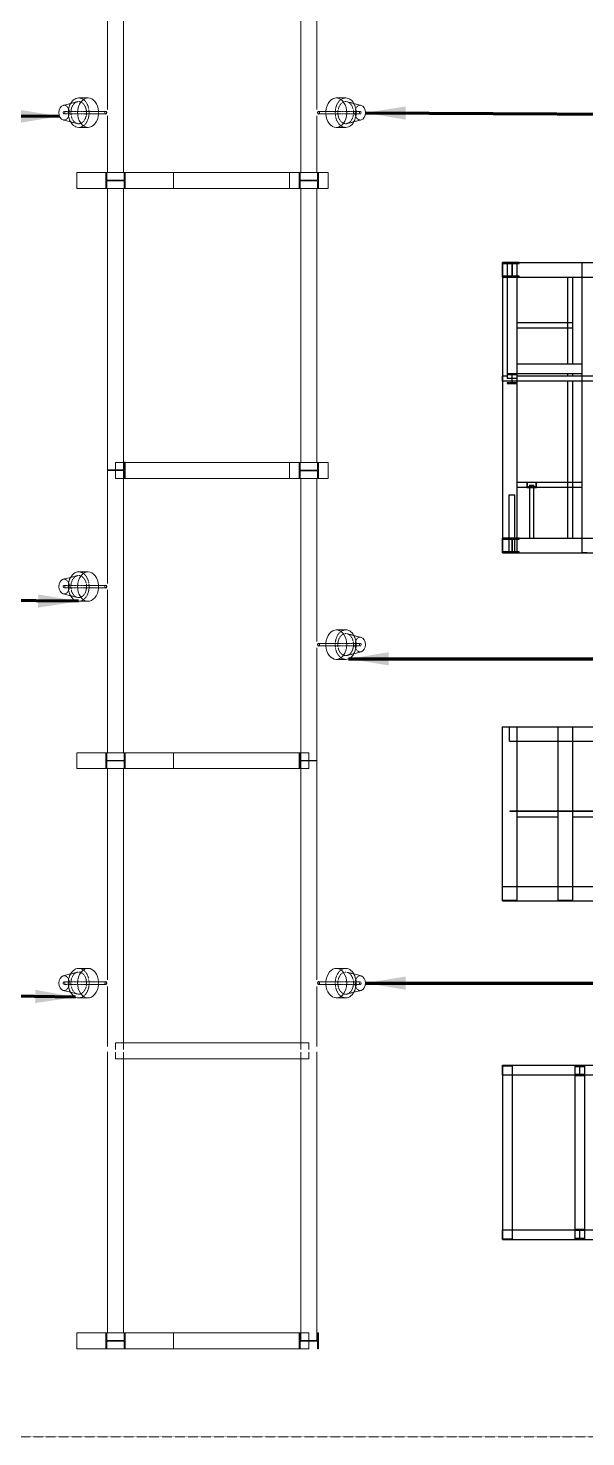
# Model space of a CAD drawing. Header units: inches. Extents: x 19 to 689223, y 34 to 210034.
# Drawn here: x 144247 to 149781, y 122592 to 136573 of the extents above; entities that cross this region are included whole.
import ezdxf

# ---------------------------------------------------------------- set-up
doc = ezdxf.new("R2010")
doc.units = ezdxf.units.IN
doc.header["$MEASUREMENT"] = 0
doc.linetypes.add('DIVIDE2', pattern=[0.625, 0.25, -0.125, 0, -0.125, 0, -0.125])
doc.linetypes.add('LIGHTINGLAYOUTPROGRESSUNIT-EMBED 1_DWG$0$HIDDEN2', pattern=[0.1875, 0.125, -0.0625])
doc.layers.add('CABLEROUTEALL-EMBED 1_DWG$0$DwgTemplate', color=7, linetype='Continuous')
doc.layers.add('Pointers', color=136, linetype='Continuous')
doc.layers.add('Layout', color=6, linetype='Continuous', lineweight=20)
doc.layers.add('Pipe Rack Lighting', color=1, linetype='Continuous', lineweight=5)
doc.styles.add('HZTXT', font='txt_qlt.shx', dxfattribs={"width": 0.7, "bigfont": 'hztxt.shx'})
doc.dimstyles.new('ISO-25', dxfattribs={"dimtxt": 1000, "dimasz": 2.5, "dimexe": 1.25, "dimexo": 0.625, "dimtad": 1, "dimlfac": 1.016, "dimtxsty": 'HZTXT', "dimcen": 2.5, "dimclrd": 4, "dimclre": 4, "dimclrt": 4, "dimadec": 4, "dimazin": 0, "dimtfac": 1, "dimtmove": 0, "dimatfit": 3, "dimfxl": 1, "dimlwd": -1, "dimlwe": -1, "dimarcsym": 0})

msp = doc.modelspace()

# ---------------------------------------------------------------- linework, layer by layer
at = {"layer": 'CABLEROUTEALL-EMBED 1_DWG$0$DwgTemplate', "color": 9, "linetype": 'Continuous'}
for p, q in [((148952.4594, 134246.4489), (148976.4567, 134246.4489)), ((148952.4594, 134246.4489), (148952.4594, 131366.7734)), ((148952.4594, 134246.4489), (148976.4567, 134246.4489)), ((148952.4594, 134102.4651), (148952.4594, 134246.4489)), ((148976.4567, 134246.4489), (148952.4594, 134246.4489)), ((148952.4594, 134246.4489), (148952.4594, 134236.85)), ((148952.4594, 134236.85), (148976.4567, 134236.85)), ((149120.4404, 134246.4489), (148976.4567, 134246.4489)), ((148976.4567, 134246.4489), (148976.4567, 134236.85)), ((148976.4567, 134236.85), (149045.0889, 134236.85)), ((149000.454, 134246.4489), (149000.454, 133094.5787)), ((149000.454, 134246.4489), (149096.4431, 134246.4489)), ((149045.0889, 134236.85), (149045.0889, 134112.064)), ((149051.8082, 134112.064), (149051.8082, 134236.85)), ((149051.8082, 134236.85), (149120.4404, 134236.85)), ((149096.4431, 134246.4489), (149096.4431, 133094.5787)), ((149120.4404, 134246.4489), (150488.2863, 134246.4489)), ((149120.4404, 134236.85), (149120.4404, 134246.4489)), ((149742.9303, 134246.4489), (149793.8045, 134246.4489)), ((149742.9303, 134246.4489), (149742.9303, 131366.7734)), ((148976.4567, 134112.064), (148952.4594, 134112.064)), ((148952.4594, 134112.064), (148952.4594, 134102.4651)), ((148952.4594, 134102.4651), (148976.4567, 134102.4651)), ((148952.4594, 134102.4651), (148976.4567, 134102.4651)), ((148976.4567, 134112.064), (148976.4567, 134102.4651)), ((149045.0889, 134112.064), (148976.4567, 134112.064)), ((148976.4567, 134102.4651), (149120.4404, 134102.4651)), ((149120.4404, 134112.064), (149051.8082, 134112.064)), ((149120.4404, 134102.4651), (149120.4404, 134112.064)), ((149120.4404, 134102.4651), (150488.2863, 134102.4651)), ((149598.9465, 134102.4651), (149598.9465, 133238.5625)), ((149649.8208, 134102.4651), (149649.8208, 133238.5625)), ((149649.8208, 133647.9563), (149096.4431, 133647.9563)), ((149649.8208, 133597.0821), (149096.4431, 133597.0821)), ((149649.8208, 133647.9563), (149649.8208, 133597.0821)), ((149742.9303, 133238.5625), (149096.4431, 133238.5625)), ((148952.4594, 133069.1416), (148952.4594, 133120.0158)), ((149000.454, 133120.0158), (148952.4594, 133120.0158)), ((149096.4431, 133142.5733), (149000.454, 133142.5733)), ((149000.454, 133142.5733), (149000.454, 133134.8941)), ((149000.454, 133134.8941), (149045.5689, 133134.8941)), ((149045.5689, 133134.8941), (149045.5689, 133054.2632)), ((149051.3282, 133054.2632), (149051.3282, 133134.8941)), ((149051.3282, 133134.8941), (149096.4431, 133134.8941)), ((149742.9303, 133142.5733), (149096.4431, 133142.5733)), ((149096.4431, 133134.8941), (149096.4431, 133142.5733)), ((150488.2863, 133120.0158), (149096.4431, 133120.0158)), ((149598.9465, 133142.5733), (149598.9465, 133120.0158)), ((149649.8208, 133142.5733), (149649.8208, 133120.0158)), ((149045.5689, 133069.1416), (148952.4594, 133069.1416)), ((149096.4431, 133094.5787), (149000.454, 133094.5787)), ((149000.454, 133054.2632), (149000.454, 133046.5841)), ((149045.5689, 133054.2632), (149000.454, 133054.2632)), ((149000.454, 133046.5841), (149096.4431, 133046.5841)), ((150533.4012, 133069.1416), (149051.3282, 133069.1416)), ((149096.4431, 133054.2632), (149051.3282, 133054.2632)), ((149096.4431, 133094.5787), (149096.4431, 133054.2632)), ((149096.4431, 133046.5841), (149096.4431, 133054.2632)), ((149096.4431, 133046.5841), (149096.4431, 131510.7572)), ((149598.9465, 133069.1416), (149598.9465, 131510.7572)), ((149649.8208, 133069.1416), (149649.8208, 131510.7572)), ((149742.9303, 132064.1348), (149096.4431, 132064.1348)), ((149220.5976, 132013.2605), (149096.4431, 132013.2605)), ((149203.7995, 132061.7351), (149195.6404, 132061.7351)), ((149195.6404, 132061.7351), (149195.6404, 132015.6603)), ((149195.6404, 132015.6603), (149291.6296, 132015.6603)), ((149203.7995, 132020.7477), (149203.7995, 132061.7351)), ((149283.4705, 132020.7477), (149203.7995, 132020.7477)), ((149220.5976, 132038.6977), (149220.5976, 131510.7572)), ((149220.5976, 132038.6977), (149266.6724, 132038.6977)), ((149266.6724, 131510.7572), (149266.6724, 132038.6977)), ((149742.9303, 132013.2605), (149266.6724, 132013.2605)), ((149291.6296, 132061.7351), (149283.4705, 132061.7351)), ((149283.4705, 132061.7351), (149283.4705, 132020.7477)), ((149291.6296, 132015.6603), (149291.6296, 132061.7351)), ((149019.6518, 131366.7734), (149019.6518, 131942.7085)), ((149019.6518, 131942.7085), (149077.2453, 131942.7085)), ((149077.2453, 131366.7734), (149077.2453, 131942.7085)), ((148952.4594, 131366.7734), (148952.4594, 131510.7572)), ((148952.4594, 131510.7572), (148976.4567, 131510.7572)), ((148952.4594, 131510.7572), (148952.4594, 131501.1582)), ((148976.4567, 131510.7572), (148952.4594, 131510.7572)), ((148952.4594, 131501.1582), (148976.4567, 131501.1582)), ((148976.4567, 131510.7572), (148976.4567, 131501.1582)), ((149120.4404, 131510.7572), (148976.4567, 131510.7572)), ((148976.4567, 131501.1582), (149045.0889, 131501.1582)), ((149045.0889, 131501.1582), (149045.0889, 131376.3723)), ((149051.8082, 131501.1582), (149120.4404, 131501.1582)), ((149051.8082, 131376.3723), (149051.8082, 131501.1582)), ((149096.4431, 131501.1582), (149096.4431, 131376.3723)), ((149120.4404, 131510.7572), (151280.197, 131510.7572)), ((149120.4404, 131501.1582), (149120.4404, 131510.7572)), ((148976.4567, 131376.3723), (148952.4594, 131376.3723)), ((148952.4594, 131376.3723), (148952.4594, 131366.7734)), ((148976.4567, 131366.7734), (148952.4594, 131366.7734)), ((148952.4594, 131366.7734), (148976.4567, 131366.7734)), ((148952.4594, 131366.7734), (148976.4567, 131366.7734)), ((148976.4567, 131376.3723), (148976.4567, 131366.7734)), ((149045.0889, 131376.3723), (148976.4567, 131376.3723)), ((148976.4567, 131366.7734), (149120.4404, 131366.7734)), ((149077.2453, 131366.7734), (149019.6518, 131366.7734)), ((149120.4404, 131376.3723), (149051.8082, 131376.3723)), ((149120.4404, 131366.7734), (149120.4404, 131376.3723)), ((149120.4404, 131366.7734), (151280.197, 131366.7734)), ((149793.8045, 131366.7734), (149742.9303, 131366.7734)), ((148952.3777, 129638.9681), (149096.3615, 129638.9681)), ((148952.3777, 129638.9681), (148952.3777, 127914.632)), ((149024.3696, 129638.9681), (153751.9185, 129638.9681)), ((149024.3696, 129494.9843), (149024.3696, 129638.9681)), ((149096.3615, 129638.9681), (149096.3615, 127914.632)), ((149504.3972, 129638.9681), (149504.3972, 127914.632)), ((149504.3972, 129638.9681), (149648.3809, 129638.9681)), ((149648.3809, 129638.9681), (149648.3809, 127914.632)), ((149024.3696, 129494.9843), (150225.2759, 129494.9843)), ((149031.5765, 128805.302), (150225.2759, 128805.302)), ((149031.5765, 128799.5427), (149031.5765, 128805.302)), ((150225.2759, 128799.5427), (149031.5765, 128799.5427)), ((149096.3615, 128744.8289), (149504.3972, 128744.8289)), ((149648.3809, 128744.8289), (150225.2759, 128744.8289)), ((148952.4594, 127911.1628), (148952.4594, 128055.1466)), ((148952.4594, 128055.1466), (150225.2759, 128055.1466)), ((149096.3615, 127914.632), (148952.3777, 127914.632)), ((148952.4594, 127911.1628), (153769.6765, 127911.1628)), ((149648.3809, 127914.632), (149504.3972, 127914.632)), ((148952.4594, 126183.3575), (148952.4594, 126279.3467)), ((148952.4594, 126279.3467), (155671.7022, 126279.3467)), ((148952.4594, 126275.2701), (148952.4594, 124553.7109)), ((148952.4594, 126275.2701), (149048.4485, 126275.2701)), ((149048.4485, 126275.2701), (149048.4485, 124553.7109)), ((149672.3782, 126275.2701), (149672.3782, 126267.5909)), ((149768.3674, 126275.2701), (149672.3782, 126275.2701)), ((149672.3782, 126275.2701), (149672.3782, 124553.7109)), ((149672.3782, 126275.2701), (149768.3674, 126275.2701)), ((149672.3782, 126267.5909), (149717.4931, 126267.5909)), ((149717.4931, 126267.5909), (149717.4931, 126186.96)), ((149723.2525, 126186.96), (149723.2525, 126267.5909)), ((149723.2525, 126267.5909), (149768.3674, 126267.5909)), ((149768.3674, 126267.5909), (149768.3674, 126275.2701)), ((149768.3674, 126275.2701), (149768.3674, 124553.7109)), ((148952.4594, 126183.3575), (149672.3782, 126183.3575)), ((149717.4931, 126186.96), (149672.3782, 126186.96)), ((149672.3782, 126186.96), (149672.3782, 126179.2809)), ((149672.3782, 126179.2809), (149768.3674, 126179.2809)), ((149768.3674, 126186.96), (149723.2525, 126186.96)), ((149768.3674, 126179.2809), (149768.3674, 126186.96)), ((149768.3674, 126183.3575), (151304.1943, 126183.3575)), ((148952.4594, 124551.5414), (148952.4594, 124647.5306)), ((148952.4594, 124647.5306), (149672.3782, 124647.5306)), ((149672.3782, 124649.7001), (149672.3782, 124642.0209)), ((149768.3674, 124649.7001), (149672.3782, 124649.7001)), ((149672.3782, 124642.0209), (149717.4931, 124642.0209)), ((149717.4931, 124642.0209), (149717.4931, 124561.39)), ((149723.2525, 124642.0209), (149768.3674, 124642.0209)), ((149723.2525, 124561.39), (149723.2525, 124642.0209)), ((149768.3674, 124642.0209), (149768.3674, 124649.7001)), ((149768.3674, 124647.5306), (151304.1943, 124647.5306)), ((149048.4485, 124553.7109), (148952.4594, 124553.7109)), ((148952.4594, 124551.5414), (155671.7022, 124551.5414)), ((149672.3782, 124561.39), (149672.3782, 124553.7109)), ((149717.4931, 124561.39), (149672.3782, 124561.39)), ((149768.3674, 124553.7109), (149672.3782, 124553.7109)), ((149672.3782, 124553.7109), (149768.3674, 124553.7109)), ((149768.3674, 124561.39), (149723.2525, 124561.39)), ((149768.3674, 124553.7109), (149768.3674, 124561.39))]:
    msp.add_line(p, q, dxfattribs=at)
at = {"layer": 'Layout', "color": 6, "linetype": 'Continuous'}
for p, q in [((145033.653, 135766.2816), (145033.653, 137942.0324)), ((145192.1311, 135141.596), (145192.1311, 137942.0324)), ((146953.4366, 135141.596), (146953.4366, 137862.7934)), ((147111.9148, 135766.2816), (147111.9148, 137862.7934)), ((145033.653, 135141.596), (145033.653, 135702.2808)), ((147111.9148, 135141.596), (147111.9148, 135702.2808)), ((145688.8271, 135141.596), (144728.9353, 135141.596)), ((144728.9353, 134983.1179), (144728.9353, 135141.596)), ((145025.9729, 135141.596), (145016.2204, 135141.596)), ((145016.2204, 135141.596), (145016.2204, 134983.1179)), ((145025.9729, 135065.3436), (145025.9729, 135141.596)), ((145199.8112, 135065.3436), (145025.9729, 135065.3436)), ((145025.9729, 134983.1179), (145025.9729, 135059.3702)), ((145025.9729, 135059.3702), (145199.8112, 135059.3702)), ((145199.8112, 135141.596), (145199.8112, 135065.3436)), ((145209.5637, 135141.596), (145199.8112, 135141.596)), ((145199.8112, 135059.3702), (145199.8112, 134983.1179)), ((145209.5637, 134983.1179), (145209.5637, 135141.596)), ((145688.8271, 135141.596), (145688.8271, 134983.1179)), ((146840.6886, 135141.596), (145688.8271, 135141.596)), ((146840.6886, 134983.1179), (146840.6886, 135141.596)), ((147224.6453, 135141.596), (146840.6886, 135141.596)), ((146936.004, 135141.596), (146936.004, 134983.1179)), ((146945.7565, 135141.596), (146936.004, 135141.596)), ((146945.7565, 135065.3436), (146945.7565, 135141.596)), ((147119.5949, 135065.3436), (146945.7565, 135065.3436)), ((146945.7565, 134983.1179), (146945.7565, 135059.3702)), ((146945.7565, 135059.3702), (147119.5949, 135059.3702)), ((147119.5949, 135141.596), (147119.5949, 135065.3436)), ((147129.3474, 135141.596), (147119.5949, 135141.596)), ((147119.5949, 135059.3702), (147119.5949, 134983.1179)), ((147129.3474, 134983.1179), (147129.3474, 135141.596)), ((147224.6453, 135141.596), (147224.6453, 134983.1179)), ((145688.8271, 134983.1179), (144728.9353, 134983.1179)), ((145016.2204, 134983.1179), (145025.9729, 134983.1179)), ((145033.653, 132185.6681), (145033.653, 134983.1179)), ((145192.1311, 132185.6681), (145192.1311, 134983.1179)), ((145199.8112, 134983.1179), (145209.5637, 134983.1179)), ((146840.6886, 134983.1179), (145688.8271, 134983.1179)), ((147224.6453, 134983.1179), (146840.6886, 134983.1179)), ((146936.004, 134983.1179), (146945.7565, 134983.1179)), ((146953.4366, 132261.9205), (146953.4366, 134983.1179)), ((147111.9148, 132261.9205), (147111.9148, 134983.1179)), ((147119.5949, 134983.1179), (147129.3474, 134983.1179)), ((145112.892, 132103.4424), (145112.892, 132261.9205)), ((146840.6886, 132261.9205), (145112.892, 132261.9205)), ((145209.5637, 132264.9072), (145199.8112, 132264.9072)), ((145199.8112, 132264.9072), (145199.8112, 132188.6549)), ((145209.5637, 132106.4291), (145209.5637, 132264.9072)), ((146840.6886, 132103.4424), (146840.6886, 132261.9205)), ((147224.6453, 132261.9205), (146840.6886, 132261.9205)), ((146945.7565, 132261.9205), (146936.004, 132261.9205)), ((146936.004, 132261.9205), (146936.004, 132103.4424)), ((146945.7565, 132185.6681), (146945.7565, 132261.9205)), ((147129.3474, 132261.9205), (147119.5949, 132261.9205)), ((147119.5949, 132261.9205), (147119.5949, 132185.6681)), ((147129.3474, 132103.4424), (147129.3474, 132261.9205)), ((147224.6453, 132261.9205), (147224.6453, 132103.4424)), ((145199.8112, 132188.6549), (145029.7174, 132188.6549)), ((145029.7174, 132182.6814), (145199.8112, 132182.6814)), ((145192.1311, 132185.6681), (145033.653, 132185.6681)), ((145033.653, 132182.6814), (145192.1311, 132182.6814)), ((145033.653, 131062.8116), (145033.653, 132182.6814)), ((145192.1311, 129382.245), (145192.1311, 132182.6814)), ((145199.8112, 132182.6814), (145199.8112, 132106.4291)), ((147119.5949, 132185.6681), (146945.7565, 132185.6681)), ((146945.7565, 132179.6947), (147119.5949, 132179.6947)), ((146945.7565, 132103.4424), (146945.7565, 132179.6947)), ((147119.5949, 132179.6947), (147119.5949, 132103.4424)), ((146840.6886, 132103.4424), (145112.892, 132103.4424)), ((145199.8112, 132106.4291), (145209.5637, 132106.4291)), ((147224.6453, 132103.4424), (146840.6886, 132103.4424)), ((146936.004, 132103.4424), (146945.7565, 132103.4424)), ((146953.4366, 129303.006), (146953.4366, 132103.4424)), ((147111.9148, 130486.8765), (147111.9148, 132103.4424)), ((147119.5949, 132103.4424), (147129.3474, 132103.4424)), ((145033.653, 129382.245), (145033.653, 130998.8109)), ((147111.9148, 129303.006), (147111.9148, 130422.8758)), ((144728.9353, 129223.7669), (144728.9353, 129382.245)), ((145688.8271, 129382.245), (144728.9353, 129382.245)), ((145025.9729, 129382.245), (145016.2204, 129382.245)), ((145016.2204, 129382.245), (145016.2204, 129223.7669)), ((145025.9729, 129305.9927), (145025.9729, 129382.245)), ((145199.8112, 129382.245), (145199.8112, 129305.9927)), ((145209.5637, 129382.245), (145199.8112, 129382.245)), ((145209.5637, 129223.7669), (145209.5637, 129382.245)), ((145688.8271, 129382.245), (145688.8271, 129223.7669)), ((147032.6757, 129382.245), (145688.8271, 129382.245)), ((146945.7565, 129382.245), (146936.004, 129382.245)), ((146936.004, 129382.245), (146936.004, 129223.7669)), ((146945.7565, 129305.9927), (146945.7565, 129382.245)), ((147032.6757, 129382.245), (147032.6757, 129223.7669)), ((145688.8271, 129223.7669), (144728.9353, 129223.7669)), ((145016.2204, 129223.7669), (145025.9729, 129223.7669)), ((145199.8112, 129305.9927), (145025.9729, 129305.9927)), ((145025.9729, 129223.7669), (145025.9729, 129300.0192)), ((145025.9729, 129300.0192), (145199.8112, 129300.0192)), ((145033.653, 127127.2551), (145033.653, 129223.7669)), ((145192.1311, 126436.145), (145192.1311, 129223.7669)), ((145199.8112, 129300.0192), (145199.8112, 129223.7669)), ((145199.8112, 129223.7669), (145209.5637, 129223.7669)), ((147032.6757, 129223.7669), (145688.8271, 129223.7669)), ((146936.004, 129223.7669), (146945.7565, 129223.7669)), ((147115.8503, 129305.9927), (146945.7565, 129305.9927)), ((146945.7565, 129223.7669), (146945.7565, 129300.0192)), ((146945.7565, 129300.0192), (147115.8503, 129300.0192)), ((146953.4366, 129303.006), (147111.9148, 129303.006)), ((146953.4366, 126436.145), (146953.4366, 129303.006)), ((147111.9148, 129303.006), (146953.4366, 129303.006)), ((147111.9148, 127127.2551), (147111.9148, 129303.006)), ((145033.653, 126465.9977), (145033.653, 127063.2543)), ((147111.9148, 126465.9977), (147111.9148, 127063.2543)), ((145033.653, 123622.894), (145033.653, 126412.1629)), ((147032.6757, 126502.5695), (145112.892, 126502.5695)), ((145112.892, 126436.145), (145112.892, 126502.5695)), ((145112.892, 126344.0914), (145112.892, 126410.5159)), ((145192.1311, 123622.894), (145192.1311, 126410.5159)), ((146953.4366, 123543.655), (146953.4366, 126410.5159)), ((147032.6757, 126502.5695), (147032.6757, 126436.145)), ((147032.6757, 126410.5159), (147032.6757, 126344.0914)), ((147111.9148, 123543.655), (147111.9148, 126412.1629)), ((147032.6757, 126344.0914), (145112.892, 126344.0914)), ((145688.8271, 123622.894), (144728.9353, 123622.894)), ((144728.9353, 123464.4159), (144728.9353, 123622.894)), ((145025.9729, 123622.894), (145016.2204, 123622.894)), ((145016.2204, 123622.894), (145016.2204, 123464.4159)), ((145025.9729, 123546.6417), (145025.9729, 123622.894)), ((145209.5637, 123622.894), (145199.8112, 123622.894)), ((145199.8112, 123622.894), (145199.8112, 123546.6417)), ((145209.5637, 123464.4159), (145209.5637, 123622.894)), ((145688.8271, 123622.894), (145688.8271, 123464.4159)), ((147032.6757, 123622.894), (145688.8271, 123622.894)), ((146945.7565, 123622.894), (146936.004, 123622.894)), ((146936.004, 123622.894), (146936.004, 123464.4159)), ((146945.7565, 123546.6417), (146945.7565, 123622.894)), ((147032.6757, 123622.894), (147032.6757, 123464.4159)), ((147129.3474, 123622.894), (147119.5949, 123622.894)), ((147119.5949, 123622.894), (147119.5949, 123546.6417)), ((147129.3474, 123464.4159), (147129.3474, 123622.894)), ((145688.8271, 123464.4159), (144728.9353, 123464.4159)), ((145016.2204, 123464.4159), (145025.9729, 123464.4159)), ((145199.8112, 123546.6417), (145025.9729, 123546.6417)), ((145025.9729, 123464.4159), (145025.9729, 123540.6683)), ((145025.9729, 123540.6683), (145199.8112, 123540.6683)), ((145199.8112, 123540.6683), (145199.8112, 123464.4159)), ((145199.8112, 123464.4159), (145209.5637, 123464.4159)), ((147032.6757, 123464.4159), (145688.8271, 123464.4159)), ((146936.004, 123464.4159), (146945.7565, 123464.4159)), ((147119.5949, 123546.6417), (146945.7565, 123546.6417)), ((146945.7565, 123464.4159), (146945.7565, 123540.6683)), ((146945.7565, 123540.6683), (147119.5949, 123540.6683)), ((147111.9148, 123543.655), (146953.4366, 123543.655)), ((147119.5949, 123540.6683), (147119.5949, 123464.4159)), ((147119.5949, 123464.4159), (147129.3474, 123464.4159))]:
    msp.add_line(p, q, dxfattribs=at)
at = {"layer": 'Layout', "linetype": 'DIVIDE2', "ltscale": 10}
for q in [(130473.5735, 122592.1858), (131673.5735, 122592.1858)]:
    msp.add_line((160473.5735, 122592.1858), q, dxfattribs=at)
at = {"layer": 'Pipe Rack Lighting', "linetype": 'Continuous'}
for p, q in [((144593.9035, 135806.2491), (144666.7828, 135824.9545)), ((144747.9565, 135880.5685), (144841.0533, 135880.5685)), ((147397.6112, 135880.5685), (147304.5144, 135880.5685)), ((147551.6643, 135806.2491), (147478.7849, 135824.9545)), ((144593.9035, 135662.3128), (144666.7828, 135643.6074)), ((144841.0533, 135746.4716), (145016.9029, 135746.4716)), ((144841.0533, 135722.0903), (145016.9029, 135722.0903)), ((147304.5144, 135746.4716), (147128.6649, 135746.4716)), ((147304.5144, 135722.0903), (147128.6649, 135722.0903)), ((147551.6643, 135662.3128), (147478.7849, 135643.6074)), ((147397.6112, 135587.9934), (147304.5144, 135587.9934)), ((144747.9565, 131177.0984), (144841.0533, 131177.0984)), ((144593.9035, 131102.779), (144666.7828, 131121.4845)), ((144841.0533, 131043.0016), (145016.9029, 131043.0016)), ((144841.0533, 131018.6203), (145016.9029, 131018.6203)), ((144593.9035, 130958.8428), (144666.7828, 130940.1373)), ((144747.9565, 130884.5234), (144841.0533, 130884.5234)), ((147397.6112, 130601.1633), (147304.5144, 130601.1633)), ((147304.5144, 130467.0665), (147128.6649, 130467.0665)), ((147304.5144, 130442.6852), (147128.6649, 130442.6852)), ((147397.6112, 130308.5883), (147304.5144, 130308.5883)), ((144747.9565, 127241.5419), (144841.0533, 127241.5419)), ((147397.6112, 127241.5419), (147304.5144, 127241.5419)), ((144593.9035, 127167.2225), (144666.7828, 127185.928)), ((144841.0533, 127107.445), (145016.9029, 127107.445)), ((147304.5144, 127107.445), (147128.6649, 127107.445)), ((147551.6643, 127167.2225), (147478.7849, 127185.928)), ((144593.9035, 127023.2863), (144666.7828, 127004.5808)), ((144747.9565, 126948.9669), (144841.0533, 126948.9669)), ((144841.0533, 127083.0638), (145016.9029, 127083.0638)), ((147304.5144, 127083.0638), (147128.6649, 127083.0638)), ((147397.6112, 126948.9669), (147304.5144, 126948.9669)), ((147551.6643, 127023.2863), (147478.7849, 127004.5808))]:
    msp.add_line(p, q, dxfattribs=at)
at = {"layer": 'Pipe Rack Lighting', "linetype": 'LIGHTINGLAYOUTPROGRESSUNIT-EMBED 1_DWG$0$HIDDEN2'}
for p, q in [((144666.7828, 135824.9545), (144734.1028, 135842.2331)), ((147478.7849, 135824.9545), (147411.4649, 135842.2331)), ((144603.1393, 135746.4716), (144841.0533, 135746.4716)), ((144603.1393, 135722.0903), (144841.0533, 135722.0903)), ((144666.7828, 135643.6074), (144734.1028, 135626.3288)), ((147542.4285, 135746.4716), (147304.5144, 135746.4716)), ((147542.4285, 135722.0903), (147304.5144, 135722.0903)), ((147478.7849, 135643.6074), (147411.4649, 135626.3288)), ((144666.7828, 131121.4845), (144734.1028, 131138.7631)), ((144603.1393, 131043.0016), (144841.0533, 131043.0016)), ((144603.1393, 131018.6203), (144841.0533, 131018.6203)), ((144666.7828, 130940.1373), (144734.1028, 130922.8588)), ((147542.4285, 130467.0665), (147304.5144, 130467.0665)), ((147542.4285, 130442.6852), (147304.5144, 130442.6852)), ((147478.7849, 130545.5494), (147411.4649, 130562.828)), ((147478.7849, 130364.2022), (147411.4649, 130346.9237)), ((144603.1393, 127107.445), (144841.0533, 127107.445)), ((144666.7828, 127185.928), (144734.1028, 127203.2066)), ((147542.4285, 127107.445), (147304.5144, 127107.445)), ((147478.7849, 127185.928), (147411.4649, 127203.2066)), ((144603.1393, 127083.0638), (144841.0533, 127083.0638)), ((144666.7828, 127004.5808), (144734.1028, 126987.3022)), ((147542.4285, 127083.0638), (147304.5144, 127083.0638)), ((147478.7849, 127004.5808), (147411.4649, 126987.3022))]:
    msp.add_line(p, q, dxfattribs=at)
at = {"layer": 'Pipe Rack Lighting', "color": 1, "linetype": 'Continuous'}
for p, q in [((144747.9565, 135587.9934), (144841.0533, 135587.9934)), ((147551.6643, 130526.8439), (147478.7849, 130545.5494)), ((147551.6643, 130382.9077), (147478.7849, 130364.2022))]:
    msp.add_line(p, q, dxfattribs=at)
at = {"layer": 'Pipe Rack Lighting', "linetype": 'Continuous'}
for centre, major_axis, start_param, end_param in [((144603.1393, 135734.2809), (0, -73.1438), 3.321127005, 6.1036509558), ((144747.9565, 135734.2809), (0, -146.2875), 3.1415926536, 6.2831853072), ((144841.0533, 135734.2809), (0, -146.2875), 3.1415926536, 7.7705515474), ((144841.0533, 135734.2809), (0, 146.2875), 4.795819067, 6.2831853072), ((147304.5144, 135734.2809), (0, 146.2875), 3.1415926536, 7.7705515474), ((147397.6112, 135734.2809), (0, 146.2875), 3.1415926536, 6.2831853072), ((147542.4285, 135734.2809), (0, 73.1438), 3.321127005, 6.1036509558), ((147304.5144, 135734.2809), (0, -146.2875), 4.795819067, 6.2831853072), ((144747.9565, 131030.8109), (0, -146.2875), 3.1415926536, 6.2831853072), ((144841.0533, 131030.8109), (0, -146.2875), 3.1415926536, 7.7705515474), ((144841.0533, 131030.8109), (0, 146.2875), 4.795819067, 6.2831853072), ((144603.1393, 131030.8109), (0, -73.1438), 3.321127005, 6.1036509558), ((147304.5144, 130454.8758), (0, 146.2875), 3.1415926536, 7.7705515474), ((147397.6112, 130454.8758), (0, 146.2875), 3.1415926536, 6.2831853072), ((147304.5144, 130454.8758), (0, -146.2875), 4.795819067, 6.2831853072), ((144747.9565, 127095.2544), (0, -146.2875), 3.1415926536, 6.2831853072), ((144841.0533, 127095.2544), (0, -146.2875), 3.1415926536, 7.7705515474), ((144841.0533, 127095.2544), (0, 146.2875), 4.795819067, 6.2831853072), ((147304.5144, 127095.2544), (0, 146.2875), 3.1415926536, 7.7705515474), ((147397.6112, 127095.2544), (0, 146.2875), 3.1415926536, 6.2831853072), ((144603.1393, 127095.2544), (0, -73.1438), 3.321127005, 6.1036509558), ((147542.4285, 127095.2544), (0, 73.1438), 3.321127005, 6.1036509558), ((147304.5144, 127095.2544), (0, -146.2875), 4.795819067, 6.2831853072)]:
    msp.add_ellipse(centre, major_axis=major_axis, ratio=0.7071067812, start_param=start_param, end_param=end_param, dxfattribs=at)
at = {"layer": 'Pipe Rack Lighting', "linetype": 'LIGHTINGLAYOUTPROGRESSUNIT-EMBED 1_DWG$0$HIDDEN2'}
for centre, major_axis, start_param, end_param in [((144603.1393, 135734.2809), (0, 73.1438), 2.9620583022, 6.2831853072), ((144603.1393, 135734.2809), (0, 73.1438), 0, 0.1795343514), ((144747.9565, 135734.2809), (0, 146.2875), 3.1415926536, 6.2831853072), ((147397.6112, 135734.2809), (0, -146.2875), 3.1415926536, 6.2831853072), ((147542.4285, 135734.2809), (0, -73.1438), 2.9620583022, 6.2831853072), ((144841.0533, 135734.2809), (0, -146.2875), 1.4873662402, 1.6542264134), ((147304.5144, 135734.2809), (0, 146.2875), 1.4873662402, 1.6542264134), ((147542.4285, 135734.2809), (0, -73.1438), 0, 0.1795343514), ((144747.9565, 131030.8109), (0, 146.2875), 3.1415926536, 6.2831853072), ((144603.1393, 131030.8109), (0, 73.1438), 2.9620583022, 6.2831853072), ((144603.1393, 131030.8109), (0, 73.1438), 0, 0.1795343514), ((144841.0533, 131030.8109), (0, -146.2875), 1.4873662402, 1.6542264134), ((147397.6112, 130454.8758), (0, -146.2875), 3.1415926536, 6.2831853072), ((147304.5144, 130454.8758), (0, 146.2875), 1.4873662402, 1.6542264134), ((144747.9565, 127095.2544), (0, 146.2875), 3.1415926536, 6.2831853072), ((147397.6112, 127095.2544), (0, -146.2875), 3.1415926536, 6.2831853072), ((144603.1393, 127095.2544), (0, 73.1438), 2.9620583022, 6.2831853072), ((144603.1393, 127095.2544), (0, 73.1438), 0, 0.1795343514), ((144841.0533, 127095.2544), (0, -146.2875), 1.4873662402, 1.6542264134), ((147304.5144, 127095.2544), (0, 146.2875), 1.4873662402, 1.6542264134), ((147542.4285, 127095.2544), (0, -73.1438), 2.9620583022, 6.2831853072), ((147542.4285, 127095.2544), (0, -73.1438), 0, 0.1795343514)]:
    msp.add_ellipse(centre, major_axis=major_axis, ratio=0.7071067812, start_param=start_param, end_param=end_param, dxfattribs=at)
for centre, major_axis in [((144747.9565, 135734.2809), (0, 109.7156)), ((147397.6112, 135734.2809), (0, -109.7156)), ((144603.1393, 135734.2809), (0, 12.1906)), ((147542.4285, 135734.2809), (0, -12.1906)), ((144747.9565, 131030.8109), (0, 109.7156)), ((144603.1393, 131030.8109), (0, 12.1906)), ((147397.6112, 130454.8758), (0, -109.7156)), ((144603.1393, 127095.2544), (0, 12.1906)), ((144747.9565, 127095.2544), (0, 109.7156)), ((147397.6112, 127095.2544), (0, -109.7156)), ((147542.4285, 127095.2544), (0, -12.1906))]:
    msp.add_ellipse(centre, major_axis=major_axis, ratio=0.7071067812, dxfattribs=at)
at = {"layer": 'Pipe Rack Lighting', "linetype": 'Continuous'}
for centre, major_axis in [((145016.9029, 135734.2809), (0, -15.2383)), ((145016.9029, 135734.2809), (0, -15.2383)), ((145016.9029, 135734.2809), (0, 12.1906)), ((147128.6649, 135734.2809), (0, -15.2383)), ((147128.6649, 135734.2809), (0, -15.2383)), ((147128.6649, 135734.2809), (0, -12.1906)), ((145016.9029, 131030.8109), (0, -15.2383)), ((145016.9029, 131030.8109), (0, -15.2383)), ((145016.9029, 131030.8109), (0, 12.1906)), ((147128.6649, 130454.8758), (0, -15.2383)), ((147128.6649, 130454.8758), (0, -15.2383)), ((147128.6649, 130454.8758), (0, -12.1906)), ((145016.9029, 127095.2544), (0, -15.2383)), ((145016.9029, 127095.2544), (0, -15.2383)), ((145016.9029, 127095.2544), (0, 12.1906)), ((147128.6649, 127095.2544), (0, -15.2383)), ((147128.6649, 127095.2544), (0, -15.2383)), ((147128.6649, 127095.2544), (0, -12.1906))]:
    msp.add_ellipse(centre, major_axis=major_axis, ratio=0.7071067812, dxfattribs=at)
at = {"layer": 'Pipe Rack Lighting', "color": 1, "linetype": 'LIGHTINGLAYOUTPROGRESSUNIT-EMBED 1_DWG$0$HIDDEN2'}
for start_param, end_param in [(2.9620583022, 6.2831853072), (0, 0.1795343514)]:
    msp.add_ellipse((147542.4285, 130454.8758), major_axis=(0, -73.1438), ratio=0.7071067812, start_param=start_param, end_param=end_param, dxfattribs=at)
msp.add_ellipse((147542.4285, 130454.8758), major_axis=(0, -12.1906), ratio=0.7071067812, dxfattribs=at)
at = {"layer": 'Pipe Rack Lighting', "color": 1, "linetype": 'Continuous'}
msp.add_ellipse((147542.4285, 130454.8758), major_axis=(0, 73.1438), ratio=0.7071067812, start_param=3.321127005, end_param=6.1036509558, dxfattribs=at)

# ---------------------------------------------------------------- leaders
at = {"layer": 'Pointers'}
for points in [[(144557.9854, 135698.6122), (141538.6789, 135693.3974)], [(147594.1395, 135732.886), (150143.3347, 135717.952)], [(144745.6886, 130884.5586), (141538.6789, 130908.9273)], [(147424.4253, 130313.5887), (150143.3347, 130313.8712)], [(147594.1489, 127095.3314), (150143.3347, 127096.1558)], [(144716.8229, 126955.7501), (141538.6789, 127012.8243)]]:
    msp.add_leader(points, dimstyle='ISO-25', override={"dimasz": 400, "dimtad": 0, "dimclrd": 136, "dimlwd": 65534}, dxfattribs=at)

doc.saveas('drawing.dxf')
